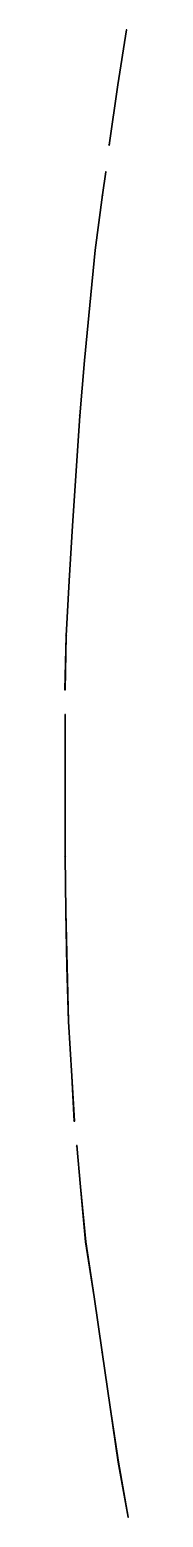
# Model space of a CAD drawing. Extents: x -3 to -1.2, y -17.6 to 22.9.
import ezdxf

# ---------------------------------------------------------------- set-up
doc = ezdxf.new("R2010")
doc.units = 0
doc.layers.add('RAILING', color=6, linetype='CONTINUOUS')

msp = doc.modelspace()

# ---------------------------------------------------------------- linework, layer by layer
at = {"layer": 'RAILING'}
for points in [[(-1.54, 21.36, 1.89), (-1.52, 21.36, 1.89), (-1.29, 22.86, 1.82), (-1.31, 22.86, 1.82)], [(-1.54, 21.36, 1.41), (-1.52, 21.36, 1.41), (-1.29, 22.86, 1.34), (-1.31, 22.86, 1.34)], [(-1.3, 22.86, 0.82), (-1.31, 22.85, 0.82), (-1.31, 22.85, 1.82), (-1.3, 22.86, 1.82)], [(-1.31, 22.85, 0.82), (-1.3, 22.84, 0.82), (-1.3, 22.84, 1.82), (-1.31, 22.85, 1.82)], [(-1.29, 22.85, 0.82), (-1.3, 22.86, 0.82), (-1.3, 22.86, 1.82), (-1.29, 22.85, 1.82)], [(-1.3, 22.84, 0.82), (-1.29, 22.85, 0.82), (-1.29, 22.85, 1.82), (-1.3, 22.84, 1.82)], [(-1.78, 19.72, 1.89), (-1.76, 19.72, 1.89), (-1.52, 21.36, 1.89), (-1.54, 21.36, 1.89)], [(-1.78, 19.72, 1.41), (-1.76, 19.72, 1.41), (-1.52, 21.36, 1.41), (-1.54, 21.36, 1.41)], [(-1.53, 21.36, 0.89), (-1.54, 21.35, 0.89), (-1.54, 21.35, 1.89), (-1.53, 21.36, 1.89)], [(-1.54, 21.35, 0.89), (-1.53, 21.34, 0.89), (-1.53, 21.34, 1.89), (-1.54, 21.35, 1.89)], [(-1.52, 21.35, 0.89), (-1.53, 21.36, 0.89), (-1.53, 21.36, 1.89), (-1.52, 21.35, 1.89)], [(-1.53, 21.34, 0.89), (-1.52, 21.35, 0.89), (-1.52, 21.35, 1.89), (-1.53, 21.34, 1.89)], [(-1.77, 19.74, 0.89), (-1.78, 19.73, 0.89), (-1.78, 19.73, 1.89), (-1.77, 19.74, 1.89)], [(-1.78, 19.73, 0.89), (-1.77, 19.72, 0.89), (-1.77, 19.72, 1.89), (-1.78, 19.73, 1.89)], [(-1.76, 19.73, 0.89), (-1.77, 19.74, 0.89), (-1.77, 19.74, 1.89), (-1.76, 19.73, 1.89)], [(-1.77, 19.72, 0.89), (-1.76, 19.73, 0.89), (-1.76, 19.73, 1.89), (-1.77, 19.72, 1.89)], [(-1.96, 18.36, 1.93), (-1.94, 18.36, 1.93), (-1.85, 18.99, 1.91), (-1.87, 18.99, 1.91)], [(-1.96, 18.36, 1.45), (-1.94, 18.36, 1.45), (-1.85, 18.99, 1.43), (-1.87, 18.99, 1.43)], [(-1.86, 18.99, 0.91), (-1.87, 18.98, 0.91), (-1.87, 18.98, 1.91), (-1.86, 18.99, 1.91)], [(-1.87, 18.98, 0.91), (-1.86, 18.97, 0.91), (-1.86, 18.97, 1.91), (-1.87, 18.98, 1.91)], [(-1.85, 18.98, 0.91), (-1.86, 18.99, 0.91), (-1.86, 18.99, 1.91), (-1.85, 18.98, 1.91)], [(-1.86, 18.97, 0.91), (-1.85, 18.98, 0.91), (-1.85, 18.98, 1.91), (-1.86, 18.97, 1.91)], [(-2.16, 16.86, 1.98), (-2.14, 16.86, 1.98), (-1.94, 18.36, 1.93), (-1.96, 18.36, 1.93)], [(-2.16, 16.86, 1.5), (-2.14, 16.86, 1.5), (-1.94, 18.36, 1.45), (-1.96, 18.36, 1.45)], [(-1.95, 18.36, 0.93), (-1.96, 18.35, 0.93), (-1.96, 18.35, 1.93), (-1.95, 18.36, 1.93)], [(-1.96, 18.35, 0.93), (-1.95, 18.34, 0.93), (-1.95, 18.34, 1.93), (-1.96, 18.35, 1.93)], [(-1.94, 18.35, 0.93), (-1.95, 18.36, 0.93), (-1.95, 18.36, 1.93), (-1.94, 18.35, 1.93)], [(-1.95, 18.34, 0.93), (-1.94, 18.35, 0.93), (-1.94, 18.35, 1.93), (-1.95, 18.34, 1.93)], [(-2.31, 15.36, 2), (-2.29, 15.36, 2), (-2.14, 16.86, 1.98), (-2.16, 16.86, 1.98)], [(-2.31, 15.36, 1.52), (-2.29, 15.36, 1.52), (-2.14, 16.86, 1.5), (-2.16, 16.86, 1.5)], [(-2.15, 16.86, 0.98), (-2.16, 16.85, 0.98), (-2.16, 16.85, 1.98), (-2.15, 16.86, 1.98)], [(-2.16, 16.85, 0.98), (-2.15, 16.84, 0.98), (-2.15, 16.84, 1.98), (-2.16, 16.85, 1.98)], [(-2.14, 16.85, 0.98), (-2.15, 16.86, 0.98), (-2.15, 16.86, 1.98), (-2.14, 16.85, 1.98)], [(-2.15, 16.84, 0.98), (-2.14, 16.85, 0.98), (-2.14, 16.85, 1.98), (-2.15, 16.84, 1.98)], [(-2.45, 13.85, 2), (-2.43, 13.85, 2), (-2.29, 15.36, 2), (-2.31, 15.36, 2)], [(-2.45, 13.85, 1.52), (-2.43, 13.85, 1.52), (-2.29, 15.36, 1.52), (-2.31, 15.36, 1.52)], [(-2.3, 15.36, 1), (-2.31, 15.35, 1), (-2.31, 15.35, 2), (-2.3, 15.36, 2)], [(-2.31, 15.35, 1), (-2.3, 15.34, 1), (-2.3, 15.34, 2), (-2.31, 15.35, 2)], [(-2.29, 15.35, 1), (-2.3, 15.36, 1), (-2.3, 15.36, 2), (-2.29, 15.35, 2)], [(-2.3, 15.34, 1), (-2.29, 15.35, 1), (-2.29, 15.35, 2), (-2.3, 15.34, 2)], [(-2.58, 12.35, 2), (-2.56, 12.35, 2), (-2.43, 13.85, 2), (-2.45, 13.85, 2)], [(-2.58, 12.35, 1.52), (-2.56, 12.35, 1.52), (-2.43, 13.85, 1.52), (-2.45, 13.85, 1.52)], [(-2.44, 13.86, 1), (-2.45, 13.85, 1), (-2.45, 13.85, 2), (-2.44, 13.86, 2)], [(-2.45, 13.85, 1), (-2.44, 13.84, 1), (-2.44, 13.84, 2), (-2.45, 13.85, 2)], [(-2.43, 13.85, 1), (-2.44, 13.86, 1), (-2.44, 13.86, 2), (-2.43, 13.85, 2)], [(-2.44, 13.84, 1), (-2.43, 13.85, 1), (-2.43, 13.85, 2), (-2.44, 13.84, 2)], [(-2.68, 10.85, 2), (-2.66, 10.85, 2), (-2.56, 12.35, 2), (-2.58, 12.35, 2)], [(-2.68, 10.85, 1.52), (-2.66, 10.85, 1.52), (-2.56, 12.35, 1.52), (-2.58, 12.35, 1.52)], [(-2.57, 12.36, 1), (-2.58, 12.35, 1), (-2.58, 12.35, 2), (-2.57, 12.36, 2)], [(-2.58, 12.35, 1), (-2.57, 12.34, 1), (-2.57, 12.34, 2), (-2.58, 12.35, 2)], [(-2.56, 12.35, 1), (-2.57, 12.36, 1), (-2.57, 12.36, 2), (-2.56, 12.35, 2)], [(-2.57, 12.34, 1), (-2.56, 12.35, 1), (-2.56, 12.35, 2), (-2.57, 12.34, 2)], [(-2.78, 9.35, 2), (-2.76, 9.35, 2), (-2.66, 10.85, 2), (-2.68, 10.85, 2)], [(-2.78, 9.35, 1.52), (-2.76, 9.35, 1.52), (-2.66, 10.85, 1.52), (-2.68, 10.85, 1.52)], [(-2.67, 10.86, 1), (-2.68, 10.85, 1), (-2.68, 10.85, 2), (-2.67, 10.86, 2)], [(-2.68, 10.85, 1), (-2.67, 10.84, 1), (-2.67, 10.84, 2), (-2.68, 10.85, 2)], [(-2.66, 10.85, 1), (-2.67, 10.86, 1), (-2.67, 10.86, 2), (-2.66, 10.85, 2)], [(-2.67, 10.84, 1), (-2.66, 10.85, 1), (-2.66, 10.85, 2), (-2.67, 10.84, 2)], [(-2.87, 7.85, 2), (-2.85, 7.85, 2), (-2.76, 9.35, 2), (-2.78, 9.35, 2)], [(-2.87, 7.85, 1.52), (-2.85, 7.85, 1.52), (-2.76, 9.35, 1.52), (-2.78, 9.35, 1.52)], [(-2.77, 9.36, 1), (-2.78, 9.35, 1), (-2.78, 9.35, 2), (-2.77, 9.36, 2)], [(-2.78, 9.35, 1), (-2.77, 9.34, 1), (-2.77, 9.34, 2), (-2.78, 9.35, 2)], [(-2.76, 9.35, 1), (-2.77, 9.36, 1), (-2.77, 9.36, 2), (-2.76, 9.35, 2)], [(-2.77, 9.34, 1), (-2.76, 9.35, 1), (-2.76, 9.35, 2), (-2.77, 9.34, 2)], [(-2.95, 6.35, 2), (-2.93, 6.35, 2), (-2.85, 7.85, 2), (-2.87, 7.85, 2)], [(-2.95, 6.35, 1.52), (-2.93, 6.35, 1.52), (-2.85, 7.85, 1.52), (-2.87, 7.85, 1.52)], [(-2.86, 7.86, 1), (-2.87, 7.85, 1), (-2.87, 7.85, 2), (-2.86, 7.86, 2)], [(-2.87, 7.85, 1), (-2.86, 7.84, 1), (-2.86, 7.84, 2), (-2.87, 7.85, 2)], [(-2.85, 7.85, 1), (-2.86, 7.86, 1), (-2.86, 7.86, 2), (-2.85, 7.85, 2)], [(-2.86, 7.84, 1), (-2.85, 7.85, 1), (-2.85, 7.85, 2), (-2.86, 7.84, 2)], [(-2.99, 4.88, 2), (-2.96, 4.88, 2), (-2.93, 6.35, 2), (-2.95, 6.35, 2)], [(-2.99, 4.88, 1.52), (-2.96, 4.88, 1.52), (-2.93, 6.35, 1.52), (-2.95, 6.35, 1.52)], [(-2.94, 6.36, 1), (-2.95, 6.35, 1), (-2.95, 6.35, 2), (-2.94, 6.36, 2)], [(-2.95, 6.35, 1), (-2.94, 6.34, 1), (-2.94, 6.34, 2), (-2.95, 6.35, 2)], [(-2.93, 6.35, 1), (-2.94, 6.36, 1), (-2.94, 6.36, 2), (-2.93, 6.35, 2)], [(-2.94, 6.34, 1), (-2.93, 6.35, 1), (-2.93, 6.35, 2), (-2.94, 6.34, 2)], [(-2.97, 4.9, 1), (-2.98, 4.89, 1), (-2.98, 4.89, 2), (-2.97, 4.9, 2)], [(-2.98, 4.89, 1), (-2.97, 4.88, 1), (-2.97, 4.88, 2), (-2.98, 4.89, 2)], [(-2.96, 4.89, 1), (-2.97, 4.9, 1), (-2.97, 4.9, 2), (-2.96, 4.89, 2)], [(-2.97, 4.88, 1), (-2.96, 4.89, 1), (-2.96, 4.89, 2), (-2.97, 4.88, 2)], [(-2.97, 4.21, 1), (-2.98, 4.2, 1), (-2.98, 4.2, 2), (-2.97, 4.21, 2)], [(-2.98, 3.35, 2), (-2.96, 3.35, 2), (-2.96, 4.21, 2), (-2.98, 4.21, 2)], [(-2.98, 3.35, 1.52), (-2.96, 3.35, 1.52), (-2.96, 4.21, 1.52), (-2.98, 4.21, 1.52)], [(-2.98, 4.2, 1), (-2.97, 4.19, 1), (-2.97, 4.19, 2), (-2.98, 4.2, 2)], [(-2.96, 4.2, 1), (-2.97, 4.21, 1), (-2.97, 4.21, 2), (-2.96, 4.2, 2)], [(-2.97, 4.19, 1), (-2.96, 4.2, 1), (-2.96, 4.2, 2), (-2.97, 4.19, 2)], [(-2.97, 3.36, 1), (-2.98, 3.35, 1), (-2.98, 3.35, 2), (-2.97, 3.36, 2)], [(-2.98, 3.35, 1), (-2.97, 3.34, 1), (-2.97, 3.34, 2), (-2.98, 3.35, 2)], [(-2.98, 1.85, 2), (-2.96, 1.85, 2), (-2.96, 3.35, 2), (-2.98, 3.35, 2)], [(-2.98, 1.85, 1.52), (-2.96, 1.85, 1.52), (-2.96, 3.35, 1.52), (-2.98, 3.35, 1.52)], [(-2.96, 3.35, 1), (-2.97, 3.36, 1), (-2.97, 3.36, 2), (-2.96, 3.35, 2)], [(-2.97, 3.34, 1), (-2.96, 3.35, 1), (-2.96, 3.35, 2), (-2.97, 3.34, 2)], [(-2.97, 1.86, 1), (-2.98, 1.85, 1), (-2.98, 1.85, 2), (-2.97, 1.86, 2)], [(-2.98, 1.85, 1), (-2.97, 1.84, 1), (-2.97, 1.84, 2), (-2.98, 1.85, 2)], [(-2.98, 0.35, 2), (-2.96, 0.35, 2), (-2.96, 1.85, 2), (-2.98, 1.85, 2)], [(-2.98, 0.35, 1.52), (-2.96, 0.35, 1.52), (-2.96, 1.85, 1.52), (-2.98, 1.85, 1.52)], [(-2.96, 1.85, 1), (-2.97, 1.86, 1), (-2.97, 1.86, 2), (-2.96, 1.85, 2)], [(-2.97, 1.84, 1), (-2.96, 1.85, 1), (-2.96, 1.85, 2), (-2.97, 1.84, 2)], [(-2.97, 0.36, 1), (-2.98, 0.35, 1), (-2.98, 0.35, 2), (-2.97, 0.36, 2)], [(-2.98, 0.35, 1), (-2.97, 0.34, 1), (-2.97, 0.34, 2), (-2.98, 0.35, 2)], [(-2.96, -1.15, 2), (-2.94, -1.15, 2), (-2.96, 0.35, 2), (-2.98, 0.35, 2)], [(-2.96, -1.15, 1.52), (-2.94, -1.15, 1.52), (-2.96, 0.35, 1.52), (-2.98, 0.35, 1.52)], [(-2.96, 0.35, 1), (-2.97, 0.36, 1), (-2.97, 0.36, 2), (-2.96, 0.35, 2)], [(-2.97, 0.34, 1), (-2.96, 0.35, 1), (-2.96, 0.35, 2), (-2.97, 0.34, 2)], [(-2.95, -1.14, 1), (-2.96, -1.15, 1), (-2.96, -1.15, 2), (-2.95, -1.14, 2)], [(-2.96, -1.15, 1), (-2.95, -1.16, 1), (-2.95, -1.16, 2), (-2.96, -1.15, 2)], [(-2.93, -2.65, 2), (-2.91, -2.65, 2), (-2.94, -1.15, 2), (-2.96, -1.15, 2)], [(-2.93, -2.65, 1.52), (-2.91, -2.65, 1.52), (-2.94, -1.15, 1.52), (-2.96, -1.15, 1.52)], [(-2.94, -1.15, 1), (-2.95, -1.14, 1), (-2.95, -1.14, 2), (-2.94, -1.15, 2)], [(-2.95, -1.16, 1), (-2.94, -1.15, 1), (-2.94, -1.15, 2), (-2.95, -1.16, 2)], [(-2.92, -2.64, 1), (-2.93, -2.65, 1), (-2.93, -2.65, 2), (-2.92, -2.64, 2)], [(-2.93, -2.65, 1), (-2.92, -2.66, 1), (-2.92, -2.66, 2), (-2.93, -2.65, 2)], [(-2.89, -4.15, 2), (-2.87, -4.15, 2), (-2.91, -2.65, 2), (-2.93, -2.65, 2)], [(-2.89, -4.15, 1.52), (-2.87, -4.15, 1.52), (-2.91, -2.65, 1.52), (-2.93, -2.65, 1.52)], [(-2.91, -2.65, 1), (-2.92, -2.64, 1), (-2.92, -2.64, 2), (-2.91, -2.65, 2)], [(-2.92, -2.66, 1), (-2.91, -2.65, 1), (-2.91, -2.65, 2), (-2.92, -2.66, 2)], [(-2.88, -4.14, 1), (-2.89, -4.15, 1), (-2.89, -4.15, 2), (-2.88, -4.14, 2)], [(-2.89, -4.15, 1), (-2.88, -4.16, 1), (-2.88, -4.16, 2), (-2.89, -4.15, 2)], [(-2.8, -5.64, 2.11), (-2.78, -5.64, 2.11), (-2.87, -4.15, 2), (-2.89, -4.15, 2)], [(-2.8, -5.64, 1.63), (-2.78, -5.64, 1.63), (-2.87, -4.15, 1.52), (-2.89, -4.15, 1.52)], [(-2.87, -4.15, 1), (-2.88, -4.14, 1), (-2.88, -4.14, 2), (-2.87, -4.15, 2)], [(-2.88, -4.16, 1), (-2.87, -4.15, 1), (-2.87, -4.15, 2), (-2.88, -4.16, 2)], [(-2.79, -5.64, 1.11), (-2.8, -5.65, 1.11), (-2.8, -5.65, 2.11), (-2.79, -5.64, 2.11)], [(-2.73, -6.86, 2.21), (-2.71, -6.86, 2.21), (-2.78, -5.64, 2.11), (-2.8, -5.64, 2.11)], [(-2.73, -6.86, 1.73), (-2.71, -6.86, 1.73), (-2.78, -5.64, 1.63), (-2.8, -5.64, 1.63)], [(-2.8, -5.65, 1.11), (-2.79, -5.66, 1.11), (-2.79, -5.66, 2.11), (-2.8, -5.65, 2.11)], [(-2.78, -5.65, 1.11), (-2.79, -5.64, 1.11), (-2.79, -5.64, 2.11), (-2.78, -5.65, 2.11)], [(-2.79, -5.66, 1.11), (-2.78, -5.65, 1.11), (-2.78, -5.65, 2.11), (-2.79, -5.66, 2.11)], [(-2.72, -6.84, 1.21), (-2.73, -6.85, 1.21), (-2.73, -6.85, 2.21), (-2.72, -6.84, 2.21)], [(-2.73, -6.85, 1.21), (-2.72, -6.86, 1.21), (-2.72, -6.86, 2.21), (-2.73, -6.85, 2.21)], [(-2.71, -6.85, 1.21), (-2.72, -6.84, 1.21), (-2.72, -6.84, 2.21), (-2.71, -6.85, 2.21)], [(-2.72, -6.86, 1.21), (-2.71, -6.85, 1.21), (-2.71, -6.85, 2.21), (-2.72, -6.86, 2.21)], [(-2.65, -7.53, 1.21), (-2.66, -7.54, 1.21), (-2.66, -7.54, 2.21), (-2.65, -7.53, 2.21)], [(-2.56, -8.65, 2.21), (-2.54, -8.65, 2.21), (-2.64, -7.53, 2.21), (-2.66, -7.53, 2.21)], [(-2.56, -8.65, 1.73), (-2.54, -8.65, 1.73), (-2.64, -7.53, 1.73), (-2.66, -7.53, 1.73)], [(-2.66, -7.54, 1.21), (-2.65, -7.55, 1.21), (-2.65, -7.55, 2.21), (-2.66, -7.54, 2.21)], [(-2.64, -7.54, 1.21), (-2.65, -7.53, 1.21), (-2.65, -7.53, 2.21), (-2.64, -7.54, 2.21)], [(-2.65, -7.55, 1.21), (-2.64, -7.54, 1.21), (-2.64, -7.54, 2.21), (-2.65, -7.55, 2.21)], [(-2.55, -8.64, 1.21), (-2.56, -8.65, 1.21), (-2.56, -8.65, 2.21), (-2.55, -8.64, 2.21)], [(-2.56, -8.65, 1.21), (-2.55, -8.66, 1.21), (-2.55, -8.66, 2.21), (-2.56, -8.65, 2.21)], [(-2.42, -10.15, 2.21), (-2.4, -10.15, 2.21), (-2.54, -8.65, 2.21), (-2.56, -8.65, 2.21)], [(-2.42, -10.15, 1.73), (-2.4, -10.15, 1.73), (-2.54, -8.65, 1.73), (-2.56, -8.65, 1.73)], [(-2.54, -8.65, 1.21), (-2.55, -8.64, 1.21), (-2.55, -8.64, 2.21), (-2.54, -8.65, 2.21)], [(-2.55, -8.66, 1.21), (-2.54, -8.65, 1.21), (-2.54, -8.65, 2.21), (-2.55, -8.66, 2.21)], [(-2.41, -10.14, 1.21), (-2.42, -10.15, 1.21), (-2.42, -10.15, 2.21), (-2.41, -10.14, 2.21)], [(-2.42, -10.15, 1.21), (-2.41, -10.16, 1.21), (-2.41, -10.16, 2.21), (-2.42, -10.15, 2.21)], [(-2.19, -11.65, 2.21), (-2.17, -11.65, 2.21), (-2.4, -10.15, 2.21), (-2.42, -10.15, 2.21)], [(-2.19, -11.65, 1.73), (-2.17, -11.65, 1.73), (-2.4, -10.15, 1.73), (-2.42, -10.15, 1.73)], [(-2.4, -10.15, 1.21), (-2.41, -10.14, 1.21), (-2.41, -10.14, 2.21), (-2.4, -10.15, 2.21)], [(-2.41, -10.16, 1.21), (-2.4, -10.15, 1.21), (-2.4, -10.15, 2.21), (-2.41, -10.16, 2.21)], [(-2.18, -11.64, 1.21), (-2.19, -11.65, 1.21), (-2.19, -11.65, 2.21), (-2.18, -11.64, 2.21)], [(-2.19, -11.65, 1.21), (-2.18, -11.66, 1.21), (-2.18, -11.66, 2.21), (-2.19, -11.65, 2.21)], [(-1.97, -13.15, 2.21), (-1.95, -13.15, 2.21), (-2.17, -11.65, 2.21), (-2.19, -11.65, 2.21)], [(-1.97, -13.15, 1.73), (-1.95, -13.15, 1.73), (-2.17, -11.65, 1.73), (-2.19, -11.65, 1.73)], [(-2.17, -11.65, 1.21), (-2.18, -11.64, 1.21), (-2.18, -11.64, 2.21), (-2.17, -11.65, 2.21)], [(-2.18, -11.66, 1.21), (-2.17, -11.65, 1.21), (-2.17, -11.65, 2.21), (-2.18, -11.66, 2.21)], [(-1.96, -13.14, 1.21), (-1.97, -13.15, 1.21), (-1.97, -13.15, 2.21), (-1.96, -13.14, 2.21)], [(-1.97, -13.15, 1.21), (-1.96, -13.16, 1.21), (-1.96, -13.16, 2.21), (-1.97, -13.15, 2.21)], [(-1.75, -14.65, 2.21), (-1.73, -14.65, 2.21), (-1.95, -13.15, 2.21), (-1.97, -13.15, 2.21)], [(-1.75, -14.65, 1.73), (-1.73, -14.65, 1.73), (-1.95, -13.15, 1.73), (-1.97, -13.15, 1.73)], [(-1.95, -13.15, 1.21), (-1.96, -13.14, 1.21), (-1.96, -13.14, 2.21), (-1.95, -13.15, 2.21)], [(-1.96, -13.16, 1.21), (-1.95, -13.15, 1.21), (-1.95, -13.15, 2.21), (-1.96, -13.16, 2.21)], [(-1.74, -14.64, 1.21), (-1.75, -14.65, 1.21), (-1.75, -14.65, 2.21), (-1.74, -14.64, 2.21)], [(-1.75, -14.65, 1.21), (-1.74, -14.66, 1.21), (-1.74, -14.66, 2.21), (-1.75, -14.65, 2.21)], [(-1.53, -16.15, 2.21), (-1.51, -16.15, 2.21), (-1.73, -14.65, 2.21), (-1.75, -14.65, 2.21)], [(-1.53, -16.15, 1.73), (-1.51, -16.15, 1.73), (-1.73, -14.65, 1.73), (-1.75, -14.65, 1.73)], [(-1.73, -14.65, 1.21), (-1.74, -14.64, 1.21), (-1.74, -14.64, 2.21), (-1.73, -14.65, 2.21)], [(-1.74, -14.66, 1.21), (-1.73, -14.65, 1.21), (-1.73, -14.65, 2.21), (-1.74, -14.66, 2.21)], [(-1.52, -16.13, 1.21), (-1.53, -16.14, 1.21), (-1.53, -16.14, 2.21), (-1.52, -16.13, 2.21)], [(-1.53, -16.14, 1.21), (-1.52, -16.15, 1.21), (-1.52, -16.15, 2.21), (-1.53, -16.14, 2.21)], [(-1.26, -17.65, 1.23), (-1.24, -17.65, 1.23), (-1.51, -16.15, 2.21), (-1.53, -16.15, 2.21)], [(-1.26, -17.65, 1.23), (-1.24, -17.65, 1.23), (-1.51, -16.15, 1.73), (-1.53, -16.15, 1.73)], [(-1.51, -16.14, 1.21), (-1.52, -16.13, 1.21), (-1.52, -16.13, 2.21), (-1.51, -16.14, 2.21)], [(-1.52, -16.15, 1.21), (-1.51, -16.14, 1.21), (-1.51, -16.14, 2.21), (-1.52, -16.15, 2.21)]]:
    msp.add_3dface(points, dxfattribs=at)

doc.saveas('drawing.dxf')
